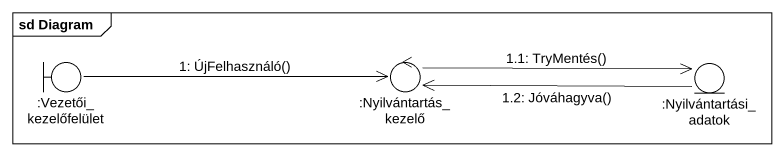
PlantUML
@startuml
mainframe sd Diagram
boundary ":Vezetői_kezelőfelület" as Vezetői_kezelőfelület
control ":Nyilvántartás_kezelő" as Nyilvántartás_kezelő
entity ":Nyilvántartási_adatok" as Nyilvántartási_adatok
Vezetői_kezelőfelület -right-> Nyilvántartás_kezelő : 1: ÚjFelhasználó()
Nyilvántartás_kezelő -right-> Nyilvántartási_adatok : 1.1: TryMentés()
Nyilvántartási_adatok -left-> Nyilvántartás_kezelő : 1.2: Jóváhagyva()
@enduml
